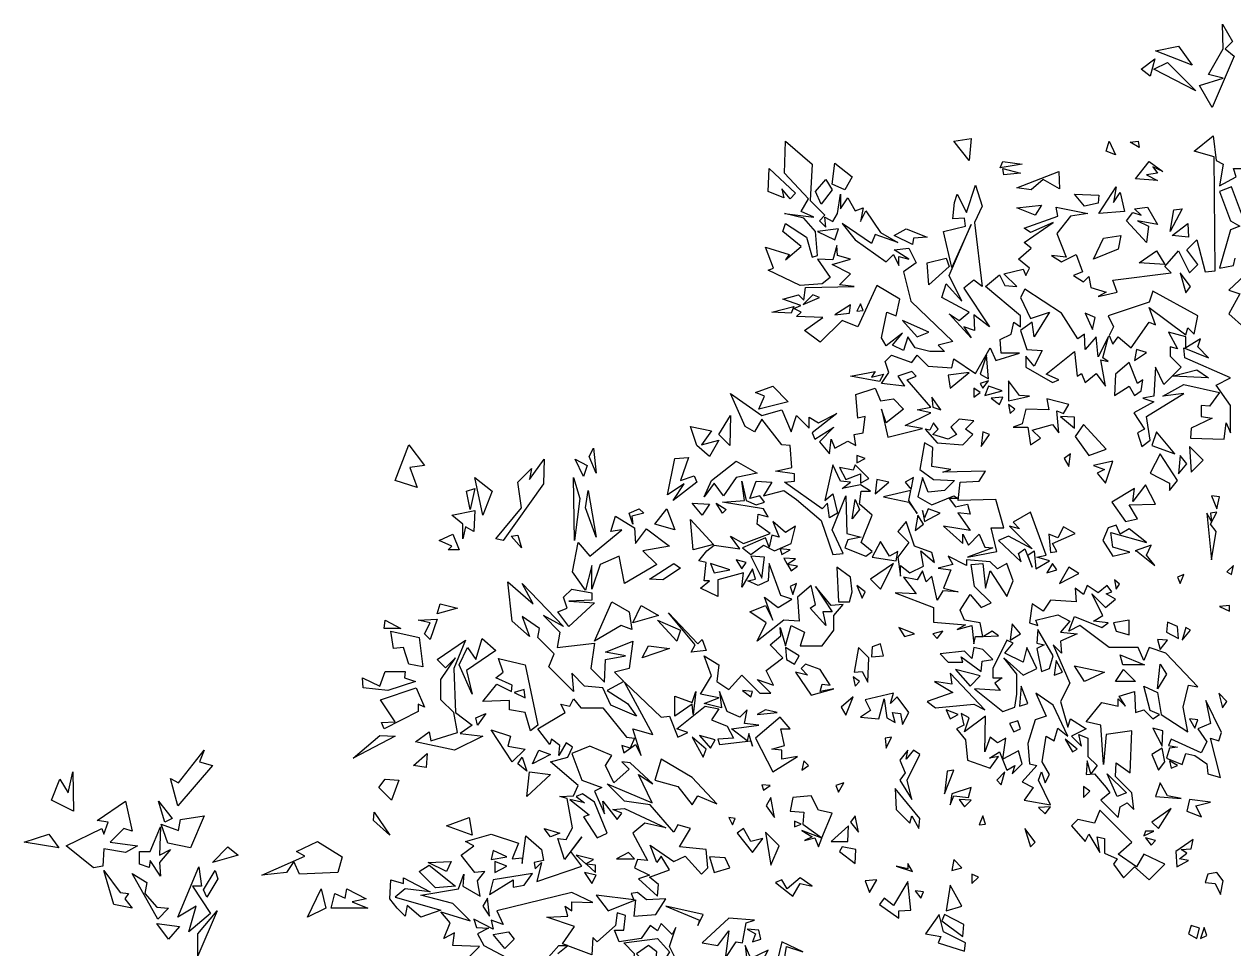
# Model space of a CAD drawing. Header units: millimetres. Extents: x -1920 to 1916, y -1858 to 1858.
# Drawn here: x -1764 to -521, y 875 to 1824 of the extents above; entities that cross this region are included whole.
import ezdxf

# ---------------------------------------------------------------- set-up
doc = ezdxf.new("R2010")
doc.units = ezdxf.units.MM
doc.layers.add('ALMOND-DRAW-PROFILE', color=7, linetype='Continuous', lineweight=25)

msp = doc.modelspace()

# ---------------------------------------------------------------- linework, layer by layer
at = {"layer": 'ALMOND-DRAW-PROFILE'}
for points in [[(-543.5, 1738.6), (-556.6, 1761.1), (-532.2, 1768.7), (-547.3, 1772.4), (-532.2, 1798.7), (-533.2, 1824), (-522.8, 1806.2), (-530.4, 1798.7), (-521, 1791.2)], [(-564.2, 1781.8), (-601.7, 1796.8), (-578.2, 1801.5)], [(-607.3, 1770.5), (-616.7, 1778), (-602.6, 1788.4)], [(-560.4, 1755.5), (-603.6, 1778), (-589.5, 1784.6)], [(-966, 1535.3), (-984.7, 1541.5), (-968.7, 1546.2), (-963.1, 1540.6), (-961.2, 1553.7), (-911.5, 1554.6), (-926.5, 1556.5), (-915.2, 1567.8), (-934, 1577.2), (-915.2, 1582.8), (-928.4, 1586.5), (-929.3, 1596.9), (-933.1, 1581.9), (-949, 1582.8), (-935.9, 1564), (-944.3, 1557.4), (-966.8, 1555.6), (-999.7, 1571.5), (-994.1, 1573.4), (-1002.5, 1595), (-978.1, 1587.5), (-981.9, 1581.9), (-965.9, 1595.9), (-984.7, 1611), (-981.9, 1619.4), (-960.3, 1605.3), (-954.6, 1584.7), (-949, 1586.5), (-950.9, 1611), (-963.1, 1625), (-982.8, 1629.7), (-952.8, 1626), (-965.9, 1631.6), (-958.4, 1644.7), (-982.8, 1671), (-981.9, 1703.9), (-954.6, 1680.4), (-956.5, 1642.9), (-941.5, 1627.9), (-947.1, 1622.2), (-940.6, 1615.6), (-941.5, 1626), (-933.1, 1621.3), (-928.4, 1629.7), (-925.5, 1649.4), (-925.5, 1634.4), (-918, 1645.7), (-910.5, 1632.5), (-902.1, 1635.4), (-904.9, 1621.3), (-899.3, 1632.5), (-884.2, 1610), (-866.4, 1599.7), (-889.9, 1608.1), (-893.6, 1598.8), (-923.7, 1619.4), (-910.5, 1602.5), (-878.6, 1580), (-871.1, 1587.5), (-865.5, 1576.2), (-865.5, 1585.6), (-855.1, 1582.8), (-870.2, 1592.2), (-855.1, 1594.1), (-847.6, 1579), (-860.8, 1569.7), (-853.3, 1539.6), (-810.1, 1498.3), (-825.1, 1494.6), (-818.5, 1488), (-833.6, 1488), (-848.6, 1491.7), (-856.1, 1503), (-860.8, 1488.9), (-872, 1494.6), (-861.7, 1506.8), (-878.6, 1493.6), (-883.3, 1502.1), (-877.7, 1528.4), (-868.3, 1524.6), (-864.5, 1541.5), (-888, 1555.6), (-907.7, 1513.3), (-923.7, 1519.9), (-946.2, 1497.4), (-962.2, 1509.6), (-943.4, 1522.7), (-970.6, 1523.7), (-965.9, 1528.4), (-973.4, 1532.1)], [(-793.2, 1684.2), (-809.1, 1703.9), (-791.3, 1706.7)], [(-643, 1689.8), (-652.4, 1693.6), (-649.6, 1703.9)], [(-618.6, 1697.3), (-628, 1702.9), (-619.5, 1703.9)], [(-920.9, 1654.1), (-934, 1659.8), (-931.2, 1681.4), (-913.3, 1667.3)], [(-761.3, 1676.7), (-758.5, 1683.2), (-738.7, 1680.4)], [(-599.8, 1663.5), (-622.3, 1665.4), (-608.3, 1683.2), (-594.2, 1672.9), (-604.5, 1677.6), (-599.8, 1671), (-611.1, 1669.2)], [(-977.2, 1644.7), (-985.6, 1655.1), (-983.7, 1645.7), (-999.7, 1652.3), (-998.8, 1675.7), (-971.5, 1650.4)], [(-757.5, 1669.2), (-758.5, 1675.7), (-740.6, 1671)], [(-729.4, 1654.1), (-744.4, 1656), (-701.2, 1672.9), (-700.3, 1655.1), (-717.2, 1664.5)], [(-945.3, 1639.1), (-950.9, 1652.3), (-940.6, 1664.5), (-934, 1654.1)], [(-791.3, 1502.1), (-813.8, 1526.5), (-803.5, 1519.9), (-793.2, 1528.4), (-821.4, 1543.4), (-816.7, 1557.4), (-800.7, 1539.6), (-813.8, 1565.9), (-791.3, 1618.5), (-811, 1574.3), (-819.5, 1611), (-796.9, 1616.6), (-797.9, 1625), (-810.1, 1624.1), (-808.2, 1641), (-805.4, 1649.4), (-796, 1630.7), (-786.6, 1658.8), (-780, 1637.2), (-787.6, 1620.3), (-780, 1554.6), (-788.5, 1561.2), (-798.8, 1552.8), (-772.5, 1513.3), (-788.5, 1525.5), (-787.6, 1509.6), (-798.8, 1513.3)], [(-659.9, 1629.7), (-642.1, 1657), (-644.9, 1641), (-638.3, 1651.3), (-633.6, 1631.6)], [(-674.9, 1637.2), (-685.2, 1649.4), (-659.9, 1648.5), (-660.8, 1640.1)], [(-725.6, 1627.9), (-744.4, 1635.4), (-719, 1638.2)], [(-611.1, 1599.7), (-631.7, 1622.2), (-625.2, 1630.7), (-616.7, 1627.9), (-623.3, 1634.4), (-610.1, 1636.3), (-599.8, 1618.5), (-620.5, 1622.2), (-609.2, 1616.6)], [(-586.7, 1611), (-582.9, 1633.5), (-574.5, 1634.4)], [(-567.9, 1605.3), (-584.8, 1607.2), (-568.8, 1619.4)], [(-931.2, 1602.5), (-927.4, 1613.8), (-949, 1611)], [(-851.4, 1597.8), (-870.2, 1607.2), (-858, 1613.8), (-836.4, 1605.3), (-850.5, 1604.4)], [(-665.5, 1582.8), (-655.2, 1604.4), (-637.4, 1607.2), (-640.2, 1593.1)], [(-592.3, 1577.2), (-618.6, 1579), (-600.8, 1591.2)], [(-834.5, 1556.5), (-836.4, 1579), (-816.7, 1583.7), (-813.8, 1575.3)], [(-570.7, 1548.1), (-566, 1554.6), (-576.4, 1568.7)], [(-510.6, 1512.4), (-492.8, 1513.3), (-507.8, 1524.6), (-475.9, 1547.1), (-484.4, 1551.8), (-488.1, 1542.4), (-501.3, 1546.2), (-494.7, 1550.9), (-499.4, 1557.4), (-511.6, 1545.2), (-499.4, 1576.2), (-526.6, 1550.9), (-515.3, 1547.1), (-526.6, 1526.5)], [(-963.6, 1536.3), (-947.1, 1543.4), (-953.7, 1546.2)], [(-653.3, 1452.3), (-658, 1479.5), (-650.5, 1477.7), (-656.1, 1481.4), (-650, 1503.4), (-660.8, 1482.4), (-662.7, 1503), (-674, 1489.9), (-674.9, 1505.8), (-681.5, 1501.1), (-698.4, 1527.4), (-735.9, 1551.8), (-740.6, 1543.4), (-730.3, 1521.8), (-710.6, 1528.4), (-726.5, 1503), (-728.4, 1518), (-740.6, 1509.6), (-734.1, 1489.9), (-718.1, 1488.9), (-726.5, 1473), (-735, 1483.3), (-735, 1472), (-707.8, 1456.1), (-701.2, 1458.9), (-714.3, 1464.5), (-685.2, 1488), (-682.4, 1462.6), (-677.7, 1465.5), (-674, 1456.1), (-662.7, 1465.5)], [(-649.4, 1504.5), (-645.8, 1495.5), (-640.2, 1503), (-627, 1491.7), (-608.3, 1518), (-601.7, 1515.2), (-608.3, 1533), (-570.7, 1504.9), (-568.8, 1512.4), (-562.3, 1505.8), (-558.5, 1524.6), (-604.5, 1549.9), (-608.3, 1538.7), (-650.5, 1524.6), (-644.9, 1513.3)], [(-995.9, 1528.4), (-973.4, 1534), (-976.2, 1527.4)], [(-931.2, 1525.5), (-916.2, 1527.4), (-915.2, 1535.9)], [(-908.6, 1529.3), (-902.1, 1530.2), (-904.9, 1536.8)], [(-846.7, 1503), (-834.5, 1507.7), (-861.7, 1519.9)], [(-666.5, 1510.5), (-663.7, 1522.7), (-674, 1527.4)], [(-615.8, 1390.4), (-607.3, 1396.9), (-611.1, 1421.3), (-572.6, 1444.8), (-594.2, 1442), (-572.6, 1454.2), (-536, 1445.7), (-546.3, 1431.7), (-554.8, 1432.6), (-554.8, 1421.3), (-543.5, 1419.5), (-565.1, 1409.1), (-566, 1398.8), (-531.3, 1397.9), (-529.4, 1414.8), (-524.7, 1404.4), (-524.7, 1432.6), (-539.7, 1453.3), (-524.7, 1460.8), (-571.7, 1481.4), (-572.6, 1491.7), (-547.3, 1481.4), (-558.5, 1492.7), (-555.7, 1501.1), (-570.7, 1491.7), (-570.7, 1503), (-588.6, 1507.7), (-579.2, 1490.8), (-586.7, 1492.7), (-586.7, 1483.3), (-575.4, 1472), (-584.8, 1462.6), (-593.3, 1454.2), (-601.7, 1472), (-603.6, 1442), (-614.8, 1440.1), (-603.6, 1436.4), (-624.2, 1425.1), (-613, 1408.2), (-620.5, 1404.4)], [(-773.5, 1459.8), (-775.4, 1484.2), (-781.9, 1464.5)], [(-623.3, 1478.6), (-611.1, 1487), (-621.4, 1489.9)], [(-885.2, 1457), (-915.2, 1462.6), (-889.9, 1467.3), (-893.6, 1461.7), (-881.4, 1464.5)], [(-812.9, 1450.4), (-793.2, 1466.4), (-814.8, 1463.6)], [(-643.9, 1442.9), (-628.9, 1452.3), (-623.3, 1442.9), (-616.7, 1447.6), (-614.8, 1458.9), (-620.5, 1455.1), (-628.9, 1476.7), (-643, 1464.5)], [(-584.8, 1462.6), (-559.5, 1469.2), (-547.3, 1460.8)], [(-779.1, 1450.4), (-773.5, 1457.9), (-781.9, 1455.1)], [(-752.8, 1437.3), (-731.2, 1442), (-741.6, 1442.9), (-752.8, 1457.9)], [(-1009.1, 1428.8), (-1003.5, 1442), (-1012.8, 1445.7), (-995, 1452.3), (-979.1, 1436.4)], [(-788.5, 1441.1), (-781.9, 1445.7), (-788.5, 1450.4)], [(-777.2, 1442.9), (-759.4, 1447.6), (-773.5, 1452.3)], [(-822.3, 1427.9), (-831.7, 1441.1), (-830.7, 1430.7)], [(-762.2, 1433.5), (-758.5, 1441.1), (-770.7, 1440.1)], [(-751, 1424.2), (-746.3, 1428.8), (-752.8, 1433.5)], [(-730.3, 1392.2), (-720, 1398.8), (-728.4, 1407.3), (-707.8, 1412.9), (-701.2, 1404.4), (-703.1, 1427), (-696.5, 1424.2), (-690.9, 1433.5), (-713.4, 1439.2), (-711.5, 1427.9), (-735, 1428.8), (-738.7, 1413.8), (-748.1, 1410.1), (-733.1, 1410.1)], [(-1039.1, 1391.3), (-1050.4, 1402.6), (-1038.2, 1422.3)], [(-838.3, 1408.1), (-826, 1394.1), (-799.8, 1392.2), (-789.4, 1402.6), (-796.9, 1408.2), (-788.5, 1416.6), (-803.5, 1418.5), (-812, 1410.1), (-806.3, 1402.6), (-814.8, 1397.9), (-830.7, 1402.6), (-825.1, 1408.2), (-829.8, 1414.8), (-833.6, 1407.3)], [(-685.2, 1409.1), (-685.2, 1420.4), (-699.3, 1421.3)], [(-1059.8, 1380), (-1072.9, 1391.3), (-1079.5, 1411), (-1057.9, 1406.3), (-1068.2, 1392.2), (-1050.4, 1396.9)], [(-781, 1390.4), (-772.5, 1402.6), (-779.1, 1405.4)], [(-670.2, 1381), (-652.4, 1387.5), (-675.9, 1412.9), (-684.3, 1400.7)], [(-582, 1382.9), (-600.8, 1405.4), (-605.5, 1391.3)], [(-1360.2, 1348.1), (-1382.7, 1355.6), (-1368.6, 1392.2), (-1352.6, 1370.7), (-1367.7, 1368.8)], [(-804.9, 1322.1), (-792.3, 1304), (-819.5, 1308.7), (-799.8, 1290.9), (-799.8, 1300.2), (-794.1, 1289), (-782.9, 1300.2), (-777.2, 1287.1), (-768.8, 1286.2), (-795.1, 1276.8), (-765, 1282.4), (-770.7, 1306.8), (-757.5, 1306.8), (-766, 1335.9), (-804.5, 1335), (-802.6, 1353.8), (-782.9, 1354.7), (-776.3, 1365), (-820.4, 1364.1), (-812, 1366.9), (-831.7, 1369.7), (-830.7, 1389.4), (-839.2, 1394.1), (-843.9, 1366.9), (-829.8, 1356.6), (-808.2, 1355.6), (-818.5, 1345.3), (-835.4, 1343.4), (-841.1, 1358.4), (-845.8, 1338.7), (-831.7, 1330.3), (-809.1, 1339.7), (-804.5, 1336.9), (-813.8, 1336.9), (-807.3, 1328.4), (-795.1, 1331.2), (-792.3, 1320.9)], [(-1176.2, 1363.1), (-1183.7, 1380), (-1179, 1388.5)], [(-1097.3, 1335), (-1086.1, 1351.9), (-1103, 1340.6), (-1095.4, 1378.2), (-1081.4, 1379.1), (-1089.8, 1355.6), (-1075.7, 1360.3), (-1072.9, 1353.8)], [(-908.6, 1373.5), (-900.2, 1378.2), (-908.6, 1381)], [(-690.9, 1369.7), (-689, 1382.9), (-695.6, 1378.2)], [(-587.6, 1345.3), (-579.2, 1355.6), (-597, 1382.9), (-607.3, 1363.1), (-587.6, 1352.8)], [(-578.2, 1362.2), (-569.8, 1372.5), (-576.4, 1381)], [(-565.1, 1364.1), (-552.9, 1376.3), (-567, 1390.4)], [(-1271.9, 1293.7), (-1279.4, 1295.6), (-1253.1, 1327.5), (-1256.9, 1353.8), (-1242.8, 1367.8), (-1244.7, 1356.6), (-1229.7, 1377.2), (-1230.6, 1351.9)], [(-1189.3, 1359.4), (-1197.8, 1377.2), (-1185.6, 1370.7)], [(-1065.4, 1338.7), (-1057.9, 1355.6), (-1032.6, 1375.3), (-1011, 1363.1), (-1032.6, 1358.4), (-1045.7, 1339.7), (-1055.1, 1352.8)], [(-904.9, 1352.8), (-896.4, 1357.5), (-910.5, 1371.6), (-912.4, 1366), (-926.5, 1368.8), (-919.9, 1356.6), (-904.9, 1362.2)], [(-653.3, 1352.8), (-645.8, 1375.3), (-665.5, 1370.7), (-654.3, 1366.9), (-661.8, 1363.1)], [(-1292.6, 1320), (-1301, 1358.4), (-1283.2, 1344.4)], [(-1198.7, 1293.7), (-1199.6, 1358.4), (-1193.1, 1336.9)], [(-889.9, 1341.6), (-875.8, 1353.8), (-888, 1356.6)], [(-852.9, 1346.1), (-850.5, 1358.4), (-858.9, 1353.8)], [(-1305.7, 1325.6), (-1309.5, 1344.4), (-1301, 1347.2)], [(-1176.2, 1297.4), (-1187.4, 1327.5), (-1184.6, 1345.3)], [(-853.1, 1345.1), (-881.4, 1338.7), (-855.1, 1333.1), (-846.8, 1321.4), (-855.1, 1335)], [(-632.7, 1313.4), (-620.5, 1316.2), (-628.9, 1330.3), (-601.7, 1331.2), (-612, 1350.9), (-625.2, 1334), (-623.3, 1347.2), (-646.8, 1333.1)], [(-1067.3, 1320), (-1077.6, 1332.2), (-1059.8, 1331.2)], [(-1046.6, 1321.8), (-1053.2, 1332.2), (-1042.9, 1325.6)], [(-913.3, 1316.2), (-910.5, 1335.9), (-905.8, 1325.6)], [(-538.8, 1326.5), (-536, 1338.7), (-544.4, 1339.7)], [(-1313.2, 1295.6), (-1313.2, 1310.6), (-1324.5, 1320), (-1301, 1324.7), (-1302, 1303.1), (-1310.4, 1307.8)], [(-1187.4, 1243), (-1200.6, 1261.8), (-1194.9, 1291.8), (-1182.7, 1277.7), (-1149.9, 1304.9), (-1161.2, 1303.1), (-1156.5, 1319), (-1136.8, 1306.8), (-1135.8, 1290.9), (-1124.5, 1305.9), (-1101.1, 1288), (-1128.3, 1283.4), (-1114.2, 1269.3), (-1147.1, 1249.6), (-1152.7, 1277.7), (-1172.4, 1269.3), (-1180.9, 1243.9), (-1180.9, 1268.3)], [(-1138.6, 1310.6), (-1142.4, 1321.8), (-1132.1, 1326.5), (-1127.4, 1321.8), (-1139.6, 1319)], [(-1095.4, 1304.9), (-1116.1, 1310.6), (-1103.9, 1326.5)], [(-845.8, 1319.8), (-848.6, 1304), (-840.1, 1310.6)], [(-839.2, 1313.4), (-823.2, 1321.8), (-835.4, 1326.5), (-839.2, 1317.1), (-841.1, 1324.7)], [(-724.7, 1264.6), (-710.6, 1273), (-723.7, 1276.8), (-714.3, 1278.7), (-730.3, 1322.8), (-748.1, 1312.5), (-741.6, 1305.9), (-751.9, 1308.7), (-728.4, 1285.2), (-752.8, 1298.4), (-763.2, 1293.7), (-739.7, 1272.1), (-742.5, 1280.5), (-735.9, 1285.2), (-728.4, 1266.5), (-733.1, 1278.7), (-726.5, 1283.4)], [(-544.4, 1274), (-539.7, 1303.1), (-545.4, 1310.6), (-538.8, 1322.8), (-545.4, 1321.8), (-544.4, 1313.4), (-549.1, 1321.8)], [(-1076.7, 1284.3), (-1079.5, 1315.3), (-1056, 1289.9)], [(-1017.5, 1279.6), (-1004.4, 1289), (-993.1, 1283.4), (-976.2, 1290.9), (-971.5, 1308.7), (-981.9, 1302.1), (-995, 1313.4), (-988.4, 1297.4), (-995.9, 1299.3), (-998.8, 1287.1), (-1002.5, 1296.5), (-1026, 1286.2)], [(-863.6, 1257.1), (-863.6, 1268.3), (-854.2, 1260.8), (-840.1, 1267.4), (-842.9, 1283.4), (-828.9, 1271.2), (-831.7, 1281.5), (-849.5, 1288), (-858, 1313.4), (-866.4, 1303.1), (-855.1, 1291.8), (-866.4, 1276.8)], [(-709.6, 1281.5), (-703.1, 1282.4), (-707.8, 1290.9), (-684.3, 1301.2), (-696.5, 1307.8), (-702.1, 1296.5), (-711.5, 1300.2)], [(-628.1, 1281.8), (-645.8, 1287.1), (-647.7, 1302.1), (-611.1, 1291.8), (-628.9, 1305.9), (-638.3, 1300.2), (-642.1, 1309.6), (-650.5, 1306.8), (-656.1, 1293.7), (-645.8, 1277.7)], [(-1328.2, 1284.3), (-1324.5, 1288), (-1337.6, 1293.7), (-1323.5, 1300.2), (-1317, 1284.3)], [(-1253.1, 1286.2), (-1263.5, 1298.4), (-1256.9, 1299.3)], [(-892.7, 1276.8), (-868.3, 1273), (-866.4, 1282.4), (-874.9, 1277.7), (-884.2, 1292.7)], [(-985.6, 1279.6), (-977.2, 1284.3), (-987.5, 1285.2)], [(-622.7, 1283.1), (-621.4, 1283.4), (-602.6, 1268.3), (-611.1, 1278.7), (-606.4, 1289)], [(-1121.7, 1254.3), (-1096.4, 1270.2), (-1089.8, 1265.5), (-1107.7, 1253.3)], [(-1055.1, 1260.8), (-1039.1, 1263.6), (-1058.8, 1270.2)], [(-1026.9, 1264.6), (-1022.2, 1271.2), (-1032.6, 1274)], [(-1006.3, 1255.2), (-1003.5, 1276.8), (-1017.5, 1277.7)], [(-980.2, 1269.7), (-971.5, 1274.9), (-983.7, 1275.8)], [(-979.9, 1269.1), (-976.2, 1262.7), (-969.7, 1267.4)], [(-884.2, 1243.9), (-871.1, 1270.2), (-894.6, 1254.3)], [(-788.5, 1187.6), (-786.6, 1195.1), (-779.2, 1195.4), (-781.9, 1209.2), (-797.9, 1212), (-802.6, 1222.3), (-792.3, 1238.3), (-781, 1225.2), (-770.7, 1229.8), (-787.6, 1246.7), (-791.3, 1269.3), (-779.1, 1270.2), (-776.3, 1244.9), (-771.6, 1262.7), (-754.7, 1236.4), (-748.1, 1252.4), (-754.7, 1270.2), (-764.1, 1264.6), (-771.6, 1272.1), (-796, 1274), (-796, 1268.3), (-814.8, 1277.7), (-810.1, 1269.3), (-825.1, 1265.5), (-812, 1263.6), (-819.5, 1244.9), (-804.5, 1241.1), (-820.4, 1242.1), (-826, 1232.7), (-831.7, 1257.1), (-837.3, 1251.4), (-841.1, 1262.7), (-846.7, 1253.3), (-860.8, 1256.1), (-847.6, 1239.2), (-869.2, 1240.2), (-829.8, 1225.2), (-829.8, 1210.1), (-796.9, 1207.3), (-805.4, 1202.6), (-790.4, 1206.4)], [(-713.4, 1260.8), (-703.1, 1263.6), (-707.8, 1270.2)], [(-523.8, 1258.9), (-521.9, 1268.3), (-528.5, 1261.8)], [(-927.4, 1230.8), (-916.2, 1230.8), (-913.3, 1241.1), (-915.2, 1256.1), (-929.3, 1266.5)], [(-700.3, 1249.6), (-680.5, 1259.9), (-690.9, 1266.5)], [(-576.4, 1249.6), (-572.6, 1258.9), (-579.2, 1256.1)], [(-1134.9, 1113.5), (-1161.2, 1124.7), (-1169.6, 1142.6), (-1188.4, 1144.4), (-1201.5, 1157.6), (-1199.6, 1138.8), (-1225, 1164.1), (-1219.4, 1177.3), (-1236.3, 1194.2), (-1234.4, 1203.6), (-1252.2, 1215.8), (-1244.7, 1195.1), (-1262.5, 1211.1), (-1267.2, 1251.4), (-1240.9, 1228.9), (-1252.2, 1249.6), (-1210, 1205.4), (-1230.6, 1216.7), (-1213.7, 1199.8), (-1216.5, 1183.9), (-1178.1, 1188.5), (-1181.8, 1162.3), (-1167.7, 1148.2), (-1166.8, 1171.6), (-1146.1, 1175.4), (-1166.8, 1179.2), (-1138.6, 1190.4), (-1142.4, 1162.3), (-1157.4, 1158.5), (-1148, 1149.1), (-1164.9, 1139.7), (-1144.3, 1126.6)], [(-1204.3, 1205.4), (-1215.6, 1220.5), (-1206.2, 1224.2), (-1210, 1235.5), (-1201.5, 1243.9), (-1180.9, 1240.2), (-1180.9, 1232.7), (-1204.3, 1231.7), (-1178.1, 1229.8)], [(-974.4, 1238.3), (-970.6, 1249.6), (-977.2, 1246.7)], [(-903, 1234.5), (-900.2, 1241.1), (-908.6, 1247.7)], [(-640.2, 1009.3), (-638.3, 1020.5), (-630.8, 1024.3), (-624.2, 1017.7), (-626.1, 1034.6), (-643, 1051.5), (-642.1, 1065.6), (-628, 1055.3), (-626.1, 1098.4), (-652.4, 1094.7), (-655.2, 1063.7), (-658, 1104.1), (-673, 1107.8), (-657.1, 1127.5), (-640.2, 1123.8), (-640.2, 1131.3), (-632.7, 1123.8), (-639.2, 1134.1), (-623.3, 1138.8), (-622.3, 1117.2), (-613.9, 1120), (-604.5, 1110.6), (-597.9, 1115.3), (-607.3, 1119.1), (-613.9, 1144.4), (-599.8, 1137.9), (-596.1, 1115.3), (-568.8, 1097.5), (-573.5, 1122.8), (-567.9, 1145.4), (-558.5, 1143.5), (-591.4, 1178.2), (-608.3, 1183.9), (-613.9, 1170.7), (-619.5, 1183.9), (-649.6, 1183.9), (-679.6, 1206.4), (-690.9, 1200.7), (-685.2, 1215.8), (-657.1, 1204.5), (-650.5, 1209.2), (-665.5, 1211.1), (-656.1, 1216.7), (-667.4, 1239.2), (-653.3, 1225.2), (-643, 1233.6), (-652.4, 1239.2), (-646.8, 1241.1), (-651.4, 1247.7), (-660.8, 1240.2), (-672.1, 1247.7), (-675.9, 1238.3), (-684.3, 1244.9), (-683.4, 1230.8), (-709.6, 1232.7), (-717.2, 1221.4), (-728.4, 1228.9), (-731.2, 1209.2), (-722.8, 1206.4), (-724.7, 1212), (-702.1, 1217.6), (-689.9, 1211.1), (-699.3, 1199.8), (-682.4, 1197.9), (-699.3, 1190.4), (-698.4, 1178.2), (-706.8, 1186.7), (-689.9, 1147.2), (-699.3, 1128.5), (-691.8, 1102.2), (-689, 1110.6), (-673, 1100.3), (-688.1, 1092.8), (-677.7, 1082.5), (-680.5, 1094.7), (-671.2, 1090.9), (-671.2, 1072.1), (-661.8, 1062.8), (-668.3, 1054.3), (-672.1, 1067.5), (-673, 1053.4), (-664.6, 1054.3), (-652.4, 1040.2), (-648.6, 1034.6), (-658, 1027.1)], [(-642.1, 1243.9), (-638.7, 1249), (-643.9, 1253.3)], [(-1178.1, 1190.4), (-1160.2, 1230.8), (-1142.4, 1220.5), (-1139.6, 1202.6), (-1150.8, 1206.4)], [(-1339.5, 1218.6), (-1336.7, 1228.9), (-1318.9, 1224.2)], [(-1138.6, 1209.2), (-1130.2, 1227), (-1112.3, 1216.7)], [(-1078.6, 1179.2), (-1074.8, 1186.7), (-1102, 1219.5), (-1072, 1187.6), (-1067.3, 1192.3), (-1063.5, 1181)], [(-525.7, 1221.4), (-525.7, 1227), (-536, 1226.1)], [(-1394, 1203.6), (-1393, 1212), (-1377.1, 1203.6)], [(-1347, 1192.3), (-1352.6, 1197.9), (-1347, 1209.2), (-1359.2, 1212), (-1339.5, 1213)], [(-1093.6, 1190.4), (-1113.3, 1212), (-1089.8, 1201.7)], [(-751, 1191.4), (-740.6, 1197.9), (-749.1, 1208.3)], [(-628.9, 1197), (-628.9, 1212), (-644.9, 1209.2), (-642.1, 1200.7)], [(-578.2, 1193.2), (-579.2, 1205.4), (-589.5, 1210.1), (-590.4, 1199.8)], [(-1354.5, 1164.1), (-1368.6, 1167), (-1374.2, 1183.9), (-1384.6, 1182.9), (-1387.4, 1200.7), (-1358.3, 1194.2)], [(-1303.8, 1136), (-1317, 1166), (-1308.5, 1183.9), (-1300.1, 1171.6), (-1293.5, 1193.2), (-1279.4, 1181), (-1309.5, 1160.4)], [(-859.8, 1195.1), (-849.5, 1197.9), (-865.5, 1204.5)], [(-826, 1193.2), (-820.4, 1200.7), (-830.7, 1197.9)], [(-778.6, 1195.4), (-763.2, 1196.1), (-769.7, 1200.7)], [(-719, 1159.4), (-710.6, 1162.3), (-706.8, 1175.4), (-722.8, 1202.6), (-723.7, 1188.5), (-716.2, 1186.7), (-723.7, 1182.9)], [(-574.5, 1191.4), (-566, 1201.7), (-570.7, 1204.5)], [(-1321.7, 1078.7), (-1362, 1087.2), (-1348, 1097.5), (-1346.1, 1088.1), (-1318.9, 1096.6), (-1322.6, 1117.2), (-1335.8, 1130.3), (-1335.8, 1151), (-1320.7, 1173.5), (-1331.1, 1163.2), (-1339.5, 1171.6), (-1310.4, 1191.4), (-1322.6, 1162.3), (-1320.7, 1117.2), (-1303.8, 1104.1), (-1316, 1095.6), (-1292.6, 1092.8)], [(-1129.2, 1173.5), (-1122.7, 1185.7), (-1101.1, 1182.9)], [(-972.5, 1167), (-967.8, 1175.4), (-981.9, 1183.9), (-980.9, 1171.6)], [(-897.4, 1148.2), (-896.4, 1173.5), (-906.8, 1183.9), (-911.5, 1158.5), (-903, 1159.4)], [(-893.6, 1174.5), (-881.4, 1175.4), (-884.2, 1187.6), (-892.7, 1184.8)], [(-781, 1159.4), (-780, 1169.8), (-768.8, 1171.6), (-779.1, 1182), (-788.5, 1183.9), (-790.4, 1172.6), (-797.9, 1180.1), (-823.2, 1177.3), (-814.8, 1168.8), (-799.8, 1168.8), (-801.6, 1174.5)], [(-758.5, 1118.1), (-746.3, 1122.8), (-744.4, 1136), (-744.4, 1156.6), (-757.5, 1173.5), (-737.8, 1155.7), (-723.7, 1162.3), (-734.1, 1183.9), (-737.8, 1168.8), (-756.6, 1178.2), (-748.1, 1188.5), (-754.7, 1191.4), (-768.8, 1162.3), (-768.8, 1152.9), (-759.4, 1152.9), (-766.9, 1147.2), (-761.3, 1139.7), (-787.6, 1141.6)], [(-597, 1182), (-589.5, 1191.4), (-599.8, 1192.3)], [(-1263.2, 1138.9), (-1262.5, 1145.4), (-1279.4, 1152.9), (-1271.9, 1158.5), (-1276.6, 1172.6), (-1249.4, 1166), (-1236.3, 1104.1), (-1243.8, 1098.4), (-1249.4, 1117.2), (-1265.4, 1120), (-1265.4, 1129.4), (-1292.6, 1128.5), (-1278.5, 1146.3)], [(-705.9, 1155.7), (-697.4, 1158.5), (-704, 1170.7)], [(-635.5, 1166), (-638.3, 1176.3), (-613, 1166)], [(-1390.2, 1139.7), (-1415.5, 1142.6), (-1416.5, 1152.9), (-1398.6, 1144.4), (-1393, 1159.4), (-1372.4, 1159.4), (-1373.3, 1152.9), (-1362, 1149.1)], [(-955.6, 1135), (-932.1, 1141.6), (-946.2, 1138.8), (-944.3, 1146.3), (-935.9, 1145.4), (-946.2, 1161.3), (-961.2, 1167), (-965.9, 1162.3), (-959.3, 1155.7), (-971.5, 1158.5)], [(-777.2, 1120), (-812.9, 1157.6), (-811, 1146.3), (-828.9, 1149.1), (-810.1, 1137.9), (-836.4, 1128.5), (-827.9, 1121.9), (-788.5, 1125.7)], [(-792.3, 1144.4), (-781.9, 1154.8), (-807.3, 1161.3)], [(-674.9, 1149.1), (-685.2, 1165.1), (-654.3, 1158.5)], [(-643, 1149.1), (-634.6, 1161.3), (-622.3, 1149.1)], [(-599.8, 1141.6), (-597, 1167), (-590.4, 1156.6)], [(-910.5, 1144.4), (-905.8, 1149.1), (-912.4, 1153.8)], [(-741.6, 1123.8), (-733.1, 1126.6), (-739.7, 1144.4)], [(-1394, 1100.3), (-1396.8, 1106.9), (-1382.7, 1107.8), (-1397.7, 1130.3), (-1361.1, 1142.6), (-1352.6, 1122.8), (-1359.2, 1125.7), (-1359.2, 1118.1)], [(-1260.7, 1137.7), (-1249.4, 1132.2), (-1250.3, 1140.7)], [(-1095.4, 1113.5), (-1095.4, 1134.1), (-1077.6, 1127.5), (-1073.9, 1138.8), (-1076.7, 1115.3), (-1077.6, 1125.7)], [(-1017.5, 1133.2), (-1015.7, 1138.8), (-1026, 1139.7)], [(-919.9, 1114.4), (-912.4, 1133.2), (-924.6, 1122.8)], [(-861.7, 1105), (-855.1, 1117.2), (-867.3, 1133.2), (-873.9, 1126.6), (-871.1, 1136.9), (-900.2, 1130.3), (-894.6, 1119.1), (-904.9, 1112.5), (-886.1, 1110.6), (-880.5, 1131.3), (-877.7, 1111.6), (-869.2, 1106.9), (-872, 1117.2), (-863.6, 1116.3)], [(-709.6, 1022.4), (-721.9, 1047.7), (-719, 1056.2), (-715.3, 1044.9), (-710.6, 1053.4), (-718.1, 1066.5), (-714.3, 1092.8), (-705.9, 1088.1), (-702.1, 1101.2), (-691.8, 1092.8), (-706.8, 1124.7), (-724.7, 1136.9), (-714.3, 1113.5), (-725.6, 1109.7), (-733.1, 1085.3), (-731.2, 1064.6), (-723.7, 1062.8), (-738.7, 1045.9), (-727.5, 1040.2), (-736.9, 1027.1)], [(-533.2, 1121.9), (-528.5, 1128.5), (-536.9, 1136.9)], [(-1011, 1115.3), (-990.3, 1117.2), (-1002.5, 1120)], [(-812.9, 1110.6), (-804.5, 1115.3), (-816.7, 1120)], [(-535.1, 1050.6), (-545.4, 1090.9), (-536.9, 1088.1), (-534.1, 1096.6), (-550.1, 1129.4), (-545.4, 1105.9), (-558.5, 1100.3), (-549.1, 1087.2), (-554.8, 1075.9), (-585.7, 1090), (-588.6, 1083.4), (-579.2, 1081.5), (-587.6, 1080.6), (-590.4, 1070.3), (-574.5, 1063.7), (-570.7, 1075), (-561.3, 1073.1), (-549.1, 1064.6), (-548.2, 1054.3)], [(-1298.2, 1104.1), (-1300.1, 1111.6), (-1289.8, 1116.3)], [(-995, 1056.2), (-969.7, 1072.1), (-985.6, 1069.3), (-985.6, 1078.7), (-995.9, 1079.7), (-982.8, 1083.4), (-986.6, 1100.3), (-977.2, 1100.3), (-987.5, 1112.5), (-1012.8, 1090.9)], [(-749.1, 1054.3), (-738.7, 1064.6), (-742.5, 1077.8), (-758.5, 1069.3), (-755.6, 1090.9), (-764.1, 1086.2), (-771.6, 1091.9), (-777.2, 1076.8), (-776.3, 1113.5), (-797.9, 1097.5), (-793.2, 1111.6), (-801.6, 1116.3), (-798.8, 1104.1), (-806.3, 1100.3), (-796.9, 1089), (-795.1, 1068.4), (-771.6, 1059.9), (-763.2, 1072.1), (-772.5, 1070.3), (-762.2, 1076.8), (-754.7, 1058.1), (-746.3, 1062.8)], [(-747.2, 1097.5), (-740.6, 1100.3), (-743.4, 1108.8), (-751.9, 1105.9)], [(-561.3, 1101.2), (-558.5, 1109.7), (-567, 1110.6)], [(-1425.9, 1070.3), (-1398.6, 1093.7), (-1382.7, 1092.8)], [(-1262.5, 1066.5), (-1284.1, 1099.4), (-1264.4, 1092.8), (-1267.2, 1082.5), (-1249.4, 1079.7)], [(-1058.8, 1080.6), (-1054.1, 1089), (-1070.1, 1093.7)], [(-595.1, 1082.5), (-594.2, 1098.4), (-604.5, 1101.2)], [(-1113.3, 928.5), (-1112.3, 940.7), (-1121.7, 948.2), (-1101.1, 955.8), (-1109.5, 969.8), (-1114.2, 963.3), (-1120.8, 981.1), (-1096.4, 964.2), (-1085.1, 969.8), (-1068.2, 951.1), (-1061.7, 957.6), (-1063.5, 976.4), (-1090.8, 979.2), (-1079.5, 998), (-1092.6, 1001.7), (-1096.4, 994.2), (-1120.8, 1022.4), (-1147.1, 1026.2), (-1164.9, 1044), (-1118.9, 1024.3), (-1133, 1053.4), (-1118, 1044), (-1141.4, 1065.6), (-1149.9, 1066.5), (-1142.4, 1059), (-1158.3, 1044.9), (-1166.8, 1062.8), (-1160.2, 1073.1), (-1182.7, 1082.5), (-1201.5, 1075), (-1191.2, 1047.7), (-1170.5, 1040.2), (-1178.1, 1036.5), (-1167.7, 1013), (-1169.6, 1026.2), (-1154.6, 1007.4), (-1149.9, 1013.9), (-1159.3, 1017.7), (-1147.1, 1018.6), (-1104.8, 998.9), (-1126.4, 1003.6), (-1138.6, 993.3), (-1123.6, 965.1), (-1133.9, 966.1), (-1136.8, 957.6), (-1121.7, 950.1), (-1133, 946.4)], [(-1066.3, 1071.2), (-1063.5, 1079.7), (-1077.6, 1091.9)], [(-878.6, 1080.6), (-873, 1091.9), (-879.6, 1090.9)], [(-687.1, 1076.8), (-682.4, 1079.7), (-694.6, 1090)], [(-1606.1, 1021.5), (-1613.6, 1049.6), (-1605.2, 1044.9), (-1578.9, 1078.7), (-1583.6, 1066.5), (-1570.4, 1062.8)], [(-1350.8, 1060.9), (-1363.9, 1062.8), (-1349.8, 1075)], [(-1247.5, 1057.1), (-1256.9, 1064.6), (-1252.2, 1071.2)], [(-1241.9, 1064.6), (-1235.3, 1078.7), (-1223.1, 1074)], [(-1077.6, 1022.4), (-1072, 1031.8), (-1052.3, 1023.3), (-1077.6, 1050.6), (-1109.5, 1069.3), (-1116.1, 1047.7), (-1092.6, 1041.2)], [(-852.3, 1028), (-857, 1047.7), (-843.9, 1074), (-850.5, 1078.7), (-858, 1069.3), (-856.1, 1078.7), (-864.5, 1068.4), (-858.9, 1055.3), (-864.5, 1047.7)], [(-598.9, 1058.1), (-592.3, 1066.5), (-595.1, 1080.6), (-605.5, 1074)], [(-1713.1, 1015.8), (-1735.6, 1027.1), (-1727.2, 1048.7), (-1718.7, 1034.6), (-1714, 1056.2)], [(-1247.5, 1030.8), (-1244.7, 1056.2), (-1223.1, 1053.4)], [(-965, 1058.1), (-958.4, 1062.8), (-963.1, 1067.5)], [(-818.5, 1033.7), (-809.1, 1058.1), (-815.7, 1057.1)], [(-760.3, 1043), (-756.6, 1056.2), (-765, 1047.7)], [(-585.7, 1059.9), (-579.2, 1062.8), (-587.6, 1067.5)], [(-1386.4, 1027.1), (-1399.6, 1040.2), (-1393, 1048.7), (-1378.9, 1047.7)], [(-927.4, 1035.5), (-921.8, 1044.9), (-930.2, 1042.1)], [(-641.1, 1030.8), (-651.4, 1054.3), (-631.7, 1034.6)], [(-601.7, 1030.8), (-575.4, 1029), (-589.5, 1031.8), (-597, 1044.9)], [(-1175.2, 988.6), (-1164.9, 993.3), (-1178.1, 1025.2), (-1190.3, 1033.7), (-1196.8, 1030.8), (-1188.4, 1024.3), (-1203.4, 1028), (-1183.7, 1012.1), (-1189.3, 1010.2)], [(-1004.4, 1037.4), (-997.8, 1042.1), (-1006.3, 1043)], [(-944.4, 988.4), (-934, 1013.9), (-948.1, 1016.8), (-955.6, 1031.8), (-974.4, 1029.9), (-977.2, 1015.8), (-963.1, 1014.9), (-964, 1002.7)], [(-844.8, 998), (-843.9, 1008.3), (-869.2, 1039.3), (-868.3, 1017.7), (-854.2, 1003.6), (-852.3, 1011.1)], [(-812.9, 1022.4), (-809.1, 1031.8), (-794.1, 1029.9), (-791.3, 1040.2), (-811, 1033.7)], [(-675.9, 1029.9), (-669.3, 1036.5), (-675.9, 1041.2)], [(-1692.5, 957.6), (-1720.6, 980.2), (-1684, 998), (-1682.1, 992.4), (-1677.4, 1004.6), (-1688.7, 1006.4), (-1659.6, 1026.2), (-1653, 995.2), (-1661.5, 998), (-1675.6, 983.9), (-1647.4, 980.2), (-1659.6, 973.6), (-1682.1, 977.3), (-1683.1, 959.5)], [(-1619.2, 1004.6), (-1625.8, 1026.2), (-1611.7, 1008.3)], [(-993.1, 1009.3), (-996.9, 1029.9), (-1001.6, 1021.5)], [(-797.9, 1020.5), (-791.3, 1027.1), (-803.5, 1028)], [(-715.3, 1013), (-709.6, 1020.5), (-721.9, 1019.6)], [(-554.5, 1010.2), (-560.4, 1021.5), (-545.4, 1025.2), (-567, 1028), (-569.8, 1015.8)], [(-1593, 978.3), (-1616.4, 983), (-1623, 1002.7), (-1605.2, 996.1), (-1603.3, 1007.4), (-1578.9, 1011.1)], [(-1388.3, 991.4), (-1405.2, 1006.4), (-1404.3, 1014.9)], [(-1303.8, 991.4), (-1330.1, 1000.8), (-1306.7, 1009.3)], [(-1036.3, 1001.7), (-1033.5, 1008.3), (-1040.1, 1009.3)], [(-906.8, 994.2), (-910.5, 1011.1), (-915.2, 1004.6)], [(-782.9, 1001.7), (-776.3, 1002.7), (-779.1, 1011.1)], [(-608.3, 945.4), (-592.3, 961.4), (-613.9, 971.7), (-621.4, 958.6), (-640.2, 971.7), (-626.1, 983.9), (-659, 1016.8), (-664.6, 1003.6), (-681.5, 1007.4), (-688.1, 1000.8), (-674, 984.9), (-670.2, 992.4), (-659, 973.6), (-661.8, 989.5), (-654.3, 987.7), (-654.3, 972.6), (-641.1, 967), (-644.9, 961.4), (-634.6, 947.3), (-623.3, 958.6)], [(-598.9, 998), (-585.7, 1018.6), (-605.5, 1004.6)], [(-1635.4, 958), (-1645.5, 961.4), (-1645.5, 974.5), (-1634.3, 974.5), (-1623.9, 999.9), (-1624.9, 970.8), (-1613.6, 976.4), (-1624.9, 963.3), (-1623.9, 949.2), (-1634.3, 965.1)], [(-1223.1, 989.5), (-1229.7, 998), (-1213.7, 993.3)], [(-1015.7, 973.6), (-1005.3, 987.7), (-1017.5, 984.9), (-1025, 998), (-1031.6, 993.3)], [(-996.9, 960.4), (-988.4, 980.2), (-1002.5, 994.2)], [(-972.5, 999.9), (-965.9, 1002.7), (-972.5, 1005.5)], [(-948.1, 979.2), (-944.5, 988.1), (-965, 996.1), (-954.6, 989.5), (-962.2, 985.8), (-951.8, 988.6)], [(-934.9, 984.9), (-918, 984.9), (-917.1, 1000.8)], [(-730.3, 979.2), (-725.6, 983.9), (-735.9, 998)], [(-613.9, 990.5), (-603.6, 995.2), (-612.3, 995.2)], [(-1728.1, 978.3), (-1763.8, 983.9), (-1738.4, 992.4)], [(-1519.7, 950.1), (-1475.6, 969.8), (-1484.1, 974.5), (-1462.5, 984.9), (-1437.1, 968.9), (-1441.8, 952.9), (-1481.2, 951.1), (-1486.9, 964.2), (-1494.4, 952.9)], [(-606.4, 981.1), (-601.7, 985.8), (-612, 988.6)], [(-580.1, 958.6), (-567.9, 965.1), (-577.3, 967), (-569.8, 972.6), (-575.4, 976.4), (-565.1, 977.3), (-563.2, 986.7), (-581, 974.5)], [(-1570.4, 963.3), (-1554.5, 979.2), (-1544.1, 970.8)], [(-1284.1, 966.1), (-1268.2, 968.9), (-1282.2, 975.5)], [(-1186.8, 961.7), (-1179, 966.1), (-1196.8, 970.8)], [(-1155.5, 967), (-1136.8, 967), (-1143.3, 973.6)], [(-910.5, 962.3), (-909.6, 976.4), (-923.7, 979.2), (-926.5, 974.5)], [(-1594.8, 891.9), (-1587.3, 918.2), (-1606.1, 906.9), (-1584.5, 958.6), (-1581.7, 938.9), (-1591.1, 938.9), (-1572.3, 910.7)], [(-1341.4, 937), (-1358.3, 953.9), (-1348, 960.4), (-1320.7, 938.9)], [(-1330.1, 953.9), (-1348.9, 963.3), (-1325.4, 964.2)], [(-1280.4, 952.9), (-1268.2, 959.5), (-1280.4, 964.2)], [(-1186.3, 961.3), (-1177.1, 952.9), (-1177.1, 960.4)], [(-1055.1, 952.9), (-1039.1, 957.6), (-1043.8, 968), (-1059.8, 968.9)], [(-868.3, 959.5), (-851.4, 953.9), (-856.1, 962.3), (-856.1, 956.7)], [(-811, 954.8), (-800.7, 957.6), (-809.1, 966.1)], [(-1653, 916.3), (-1671.8, 920.1), (-1682.1, 954.8), (-1665.2, 932.3), (-1656.8, 931.3), (-1660.5, 925.7)], [(-1638, 942.6), (-1639.9, 931.3), (-1627.7, 917.3), (-1615.5, 916.3), (-1626.7, 905.1), (-1653, 952)], [(-1576.1, 927.6), (-1579.8, 935.1), (-1567.6, 954.8), (-1564.8, 946.4)], [(-1356.4, 906.9), (-1370.5, 919.1), (-1372.4, 907.9), (-1380.8, 916.3), (-1388.3, 925.7), (-1387.4, 945.4), (-1374.2, 941.7), (-1374.2, 947.3), (-1347, 933.2), (-1372.4, 936), (-1382.7, 927.6), (-1335.8, 914.4)], [(-1286, 930.4), (-1261.6, 945.4), (-1261.6, 937.9), (-1250.3, 939.8), (-1241.9, 952), (-1282.2, 945.4)], [(-1180.9, 941.7), (-1176.2, 950.1), (-1188.4, 952.9)], [(-974.4, 928.5), (-966.8, 941.7), (-954.6, 938.9), (-966.8, 947.3), (-980, 936), (-985.6, 945.4), (-992.2, 942.6)], [(-895.5, 932.3), (-888, 945.4), (-900.2, 944.5)], [(-790.4, 941.7), (-783.8, 948.2), (-790.4, 951.1)], [(-535.1, 930.4), (-532.2, 944.5), (-538.8, 952.9), (-548.2, 951.1), (-551, 942.6), (-540.7, 941.7)], [(-1472.8, 906.9), (-1458.7, 936), (-1454, 916.3)], [(-1448.4, 916.3), (-1444.6, 931.3), (-1434.3, 926.7), (-1432.4, 936), (-1412.7, 925.7), (-1426.8, 922.9), (-1410.8, 916.3)], [(-1137.7, 907.9), (-1115.2, 909.8), (-1104.8, 925.7), (-1124.5, 924.8), (-1133.9, 932.3), (-1140.5, 931.3), (-1137.7, 924.8), (-1176.2, 929.5), (-1164, 913.5), (-1135.8, 924.8)], [(-865.5, 906), (-865.5, 913.5), (-853.3, 914.4), (-856.1, 943.5), (-871.1, 919.1), (-880.5, 926.7), (-885.2, 920.1)], [(-842.9, 926.7), (-840.1, 933.2), (-848.6, 934.2)], [(-816.7, 913.5), (-800.7, 918.2), (-812.9, 939.8)], [(-1286, 907.9), (-1287.9, 926.7), (-1292.6, 918.2)], [(-1585.4, 867.5), (-1585.4, 890), (-1565.7, 913.5)], [(-1072, 898.5), (-1066.3, 909.8), (-1104.8, 918.2), (-1070.1, 904.1)], [(-825.1, 880.7), (-797.9, 872.2), (-796.9, 880.7), (-819.5, 891.9), (-824.2, 909.8), (-838.2, 890), (-822.3, 887.2)], [(-799.8, 887.2), (-798.8, 899.4), (-818.5, 909.8), (-821.4, 903.2)], [(-1615.5, 884.4), (-1627.7, 900.4), (-1604.2, 897.6)], [(-1043.8, 864.7), (-1032.6, 881.6), (-1026, 880.7), (-1022.2, 901.3), (-1013.8, 904.1), (-1040.1, 906), (-1067.3, 880.7), (-1051.3, 877.8), (-1040.1, 892.9)], [(-1015.7, 881.6), (-1007.2, 884.4), (-1009.1, 893.8), (-1021.3, 894.7), (-1012.8, 890)], [(-559.5, 885.3), (-556.6, 895.7), (-565.1, 898.5), (-567.9, 890)], [(-555.7, 885.3), (-549.1, 888.2), (-551.9, 896.6)], [(-1270, 875), (-1282.2, 889.1), (-1266.3, 891.9), (-1260.7, 884.4)], [(-1161.2, 820.6), (-1160.2, 827.2), (-1178.1, 826.2), (-1152.7, 866.6), (-1138.6, 850.6), (-1136.8, 869.4), (-1148, 880.7), (-1113.3, 885.3), (-1101.1, 871.3), (-1106.7, 861.9), (-1101.1, 863.8), (-1097.3, 841.2), (-1116.1, 854.4), (-1114.2, 871.3), (-1122.7, 877.8), (-1134.9, 869.4), (-1119.9, 854.4), (-1135.8, 847.8)], [(-989.4, 823.4), (-980.9, 876.9), (-964, 871.3), (-985.6, 881.6), (-990.3, 861.9), (-1008.2, 857.2), (-999.7, 873.1), (-1017.5, 864.7), (-1023.2, 877.8), (-1020.4, 854.4), (-1011, 846.9), (-1020.4, 845), (-1008.2, 836.5), (-999.7, 835.6), (-1011, 845), (-992.2, 858.1), (-994.1, 830), (-1003.5, 828.1)]]:
    msp.add_lwpolyline(points, close=True, dxfattribs=at)
for points in [[(-1317.9, 855.3), (-1296.3, 876.9), (-1323.5, 877.8), (-1321.7, 891), (-1332.9, 885.3), (-1326.4, 901.3), (-1335.8, 912.6), (-1305.7, 903.2), (-1323.5, 921), (-1356.4, 929.5), (-1317.9, 936), (-1312.3, 951.1), (-1313.2, 938.9), (-1295.4, 928.5), (-1298.2, 944.5), (-1290.7, 953.9), (-1301, 952.9), (-1315.1, 970.8), (-1302, 980.2), (-1310.4, 984.9), (-1284.1, 992.4), (-1256, 983), (-1262.5, 967), (-1252.2, 968), (-1252.2, 962.3), (-1248.5, 990.5), (-1232.5, 976.4), (-1230.6, 965.1), (-1240, 963.3), (-1239.1, 956.7), (-1232.5, 963.3), (-1237.2, 943.5), (-1191.2, 959.5), (-1202.5, 974.5), (-1191.2, 989.5), (-1209, 966.1), (-1215.6, 987.7), (-1207.2, 986.7), (-1200.6, 998.9), (-1206.2, 1029), (-1213.7, 1030.8), (-1199.6, 1031.8), (-1194.9, 1042.1), (-1223.1, 1066.5), (-1205.3, 1071.2), (-1200.6, 1081.5), (-1207.2, 1086.2), (-1214.7, 1073.1), (-1213.7, 1083.4), (-1222.2, 1090), (-1224, 1084.4), (-1236.3, 1100.3), (-1208.1, 1117.2), (-1212.8, 1125.7), (-1203.4, 1123.8), (-1199.6, 1131.3), (-1192.1, 1121.9), (-1169.6, 1121.9), (-1145.2, 1091.9), (-1136.8, 1090.9), (-1141.4, 1080.6), (-1149.9, 1083.4), (-1148, 1075.9), (-1135.8, 1084.4), (-1130.2, 1073.1), (-1138.6, 1100.3), (-1118, 1094.7), (-1147.1, 1148.2), (-1109.5, 1112.5), (-1101.1, 1113.5), (-1092.6, 1091.9), (-1082.3, 1096.6), (-1093.6, 1100.3), (-1064.5, 1123.8), (-1050.4, 1121), (-1057.9, 1109.7), (-1041.9, 1103.1), (-1035.4, 1090.9), (-1051.3, 1090), (-1049.5, 1084.4), (-1017.5, 1088.1), (-1015.7, 1082.5), (-1019.4, 1095.6), (-1021.3, 1088.1), (-1037.2, 1100.3), (-1009.1, 1104.1), (-1024.1, 1105.9), (-1021.3, 1120), (-1028.8, 1112.5), (-1041.9, 1118.1), (-1049.5, 1138.8), (-1047.6, 1121.9), (-1065.4, 1126.6), (-1050.4, 1132.2), (-1069.2, 1136), (-1057.9, 1154.8), (-1065.4, 1175.4), (-1050.4, 1166), (-1052.3, 1149.1), (-1040.1, 1140.7), (-1026.9, 1155.7), (-1008.2, 1136.9), (-996.9, 1136.9), (-1011, 1151), (-994.1, 1145.4), (-1001.6, 1160.4), (-984.7, 1173.5), (-997.8, 1186.7), (-986.6, 1196.1), (-987.5, 1204.5), (-981.9, 1185.7), (-976.2, 1206.4), (-962.2, 1199.8), (-966.8, 1185.7), (-944.3, 1185.7), (-932.1, 1201.7), (-932.1, 1216.7), (-922.7, 1228), (-934.9, 1227), (-950.9, 1246.7), (-934, 1220.5), (-943.4, 1220.5), (-940.6, 1206.4), (-956.5, 1224.2), (-950.9, 1228), (-955.6, 1247.7), (-969.7, 1235.5), (-967.8, 1211.1), (-983.7, 1212), (-1011, 1190.4), (-1001.6, 1209.2), (-1018.5, 1220.5), (-1002.5, 1227), (-995, 1212), (-1003.5, 1235.5), (-989.4, 1225.2), (-975.3, 1233.6), (-986.6, 1237.4), (-998.8, 1270.2), (-999.7, 1252.4), (-1010, 1247.7), (-1020.4, 1252.4), (-1012.8, 1254.3), (-1015.7, 1264.6), (-1026.9, 1245.8), (-1025, 1260.8), (-1051.3, 1253.3), (-1051.3, 1236.4), (-1069.2, 1244.9), (-1059.8, 1252.4), (-1065.4, 1252.4), (-1063.5, 1271.2), (-1071, 1273), (-1062.6, 1283.4), (-1055.1, 1289), (-1028.8, 1285.2), (-1038.2, 1298.4), (-1025, 1290.9), (-997.8, 1301.2), (-1011, 1310.6), (-1010, 1320.9), (-999.7, 1318.1), (-1004.4, 1326.5), (-1046.6, 1333.1), (-1024.1, 1335), (-1026.9, 1354.7), (-1022.2, 1335), (-1011.9, 1330.3), (-1003.5, 1333.1), (-1008.2, 1339.7), (-1018.5, 1336.9), (-1011.9, 1354.7), (-995.9, 1353.8), (-1004.4, 1339.7), (-983.7, 1345.3), (-970.6, 1335.9), (-945.3, 1314.3), (-933.1, 1279.6), (-922.7, 1280.5), (-934, 1304.9), (-919.9, 1339.7), (-919, 1301.2), (-904, 1297.4), (-918, 1294.6), (-920.9, 1286.2), (-899.3, 1277.7), (-892.7, 1282.4), (-904, 1291.8), (-892.7, 1320), (-905.8, 1331.2), (-904, 1344.4), (-894.6, 1344.4), (-904.9, 1350.9), (-923.7, 1347.2), (-915.2, 1353.8), (-925.5, 1354.7), (-933.1, 1371.6), (-941.5, 1335), (-933.1, 1341.6), (-928.4, 1321.8), (-936.8, 1317.1), (-938.7, 1332.2), (-944.3, 1326.5), (-982.8, 1353.8), (-972.5, 1354.7), (-972.5, 1362.2), (-992.2, 1365), (-975.3, 1368.8), (-977.2, 1391.3), (-985.6, 1392.2), (-1006.3, 1418.5), (-1013.8, 1405.4), (-1023.2, 1411), (-1038.2, 1444.8), (-1006.3, 1422.3), (-985.6, 1427.9), (-976.2, 1405.4), (-970.6, 1422.3), (-957.5, 1409.1), (-957.5, 1420.4), (-948.1, 1414.8), (-929.3, 1424.2), (-954.6, 1404.4), (-951.8, 1397.9), (-932.1, 1410.1), (-947.1, 1395.1), (-936.8, 1382.9), (-934.9, 1397.9), (-931.2, 1388.5), (-918, 1396), (-909.6, 1391.3), (-911.5, 1402.6), (-902.1, 1404.4), (-900.2, 1421.3), (-907.7, 1419.5), (-909.6, 1443.9), (-889.9, 1450.4), (-884.2, 1437.3), (-871.1, 1439.2), (-860.8, 1428.8), (-878.6, 1414.8), (-883.3, 1428.8), (-876.7, 1399.8), (-841.1, 1408.7), (-858.9, 1412), (-832.6, 1425.1), (-846.7, 1427.9), (-832.6, 1430.7), (-857, 1458.9), (-847.6, 1462.6), (-852.3, 1467.3), (-866.4, 1462.6), (-859.8, 1452.3), (-883.3, 1455.1), (-875.8, 1466.4), (-879.6, 1477.7), (-873, 1484.2), (-852.3, 1476.7), (-846.7, 1484.2), (-835.4, 1473), (-811, 1471.1), (-809.1, 1480.5), (-786.6, 1465.5), (-771.6, 1491.7), (-766, 1478.6), (-741.6, 1486.1), (-760.3, 1486.1), (-761.3, 1500.2), (-750, 1505.8), (-747.2, 1518), (-740.6, 1513.3), (-740.6, 1524.6), (-776.3, 1554.6), (-762.2, 1566.8), (-756.6, 1555.6), (-744.4, 1554.6), (-757.5, 1567.8), (-737.8, 1572.5), (-735, 1565.9), (-731.2, 1573.4), (-742.5, 1582.8), (-729.4, 1594.1), (-736.9, 1599.7), (-706.8, 1620.3), (-730.3, 1610), (-736.9, 1614.7), (-702.1, 1626.9), (-704, 1636.3), (-671.2, 1629.7), (-689, 1626.9), (-703.1, 1609.1), (-693.7, 1584.7), (-708.7, 1586.5), (-698.4, 1580), (-683.4, 1587.5), (-676.8, 1569.7), (-686.2, 1565.9), (-675.9, 1559.3), (-670.2, 1565), (-668.3, 1553.7), (-652.4, 1549), (-660.8, 1544.3), (-641.1, 1549), (-645.8, 1561.2), (-585.7, 1568.7), (-592.3, 1575.3), (-578.2, 1591.2), (-567, 1568.7), (-558.5, 1577.2), (-569.8, 1592.2), (-559.5, 1602.5), (-551, 1569.7), (-540.7, 1570.6), (-541.6, 1687.9), (-562.3, 1693.6), (-542.6, 1709.5), (-539.7, 1684.2), (-532.2, 1680.4), (-536, 1657.9), (-519.1, 1667.3), (-521.9, 1675.7), (-510.6, 1675.7)], [(-513.5, 1629.7), (-523.8, 1657), (-536, 1652.3), (-524.7, 1622.2), (-515.3, 1616.6), (-524.7, 1612.8), (-536, 1573.4), (-521.9, 1576.2), (-520, 1583.7)], [(-1230.6, 860), (-1214.7, 877.8), (-1205.9, 877.8), (-1210.9, 879.7), (-1198.7, 897.6), (-1226.9, 906.9), (-1205.3, 907.9), (-1208.1, 918.2), (-1201.5, 913.5), (-1201.5, 922.9), (-1179.9, 922), (-1201.5, 932.3), (-1278.5, 913.5), (-1271.9, 899.4), (-1284.1, 904.1), (-1282.2, 894.7), (-1302, 905.1), (-1299.1, 896.6), (-1286.9, 895.7), (-1298.2, 890), (-1291.6, 877.8), (-1227.8, 844)], [(-1093.6, 861.9), (-1101.1, 876.9), (-1094.5, 896.6), (-1098.3, 889.1), (-1109.5, 900.4), (-1113.3, 892.9), (-1120.8, 898.5), (-1130.2, 885.3), (-1152.7, 881.6), (-1157.4, 893.8), (-1148, 893.8), (-1146.1, 908.8), (-1154.6, 911.6), (-1156.5, 898.5), (-1175.2, 881.6), (-1179.9, 886.3), (-1180.9, 868.5), (-1205.5, 877.7), (-1215.6, 869.4)]]:
    msp.add_lwpolyline(points, dxfattribs=at)

doc.saveas('drawing.dxf')
